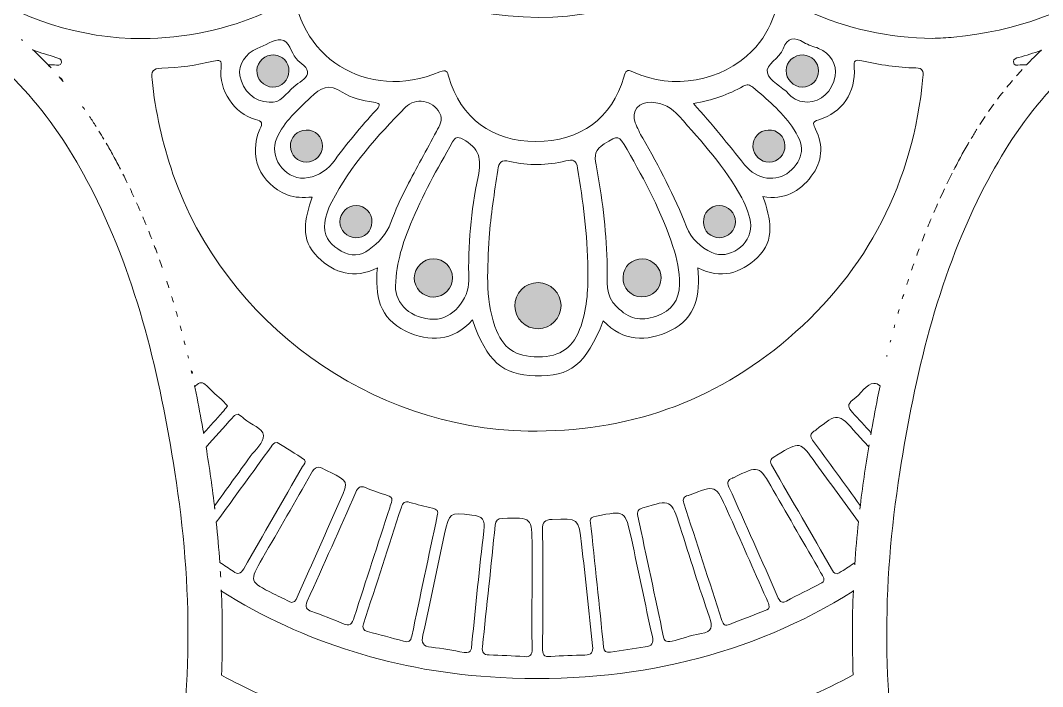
# Model space of a CAD drawing. Extents: x 316 to 1684, y -1896 to -103.
# Drawn here: x 793.6 to 1201.7, y -1168.8 to -902.9 of the extents above; entities that cross this region are included whole.
import ezdxf

# ---------------------------------------------------------------- set-up
doc = ezdxf.new("R2010")
doc.units = 0
doc.header["$MEASUREMENT"] = 0
doc.layers.add('Layer 1', color=7, linetype='Continuous')

# ---------------------------------------------------------------- blocks, each defined once
blk = doc.blocks.new('block 2')
at = {"layer": 'Layer 1', "true_color": 0xfbd4ad}
h = blk.add_hatch(color=41, dxfattribs=at)
h.dxf.hatch_style = 2
edge = h.paths.add_edge_path()
edge.add_spline(control_points=[(894.83, -916.66), (891.23, -916.48), (888.15, -919.23), (887.98, -922.78), (887.81, -926.25), (890.76, -929.4), (894.27, -929.5), (897.86, -929.6), (900.78, -926.75), (900.81, -923.12), (900.84, -919.58), (898.3, -916.84), (894.83, -916.66)], knot_values=[0, 0, 0, 0, 1, 1, 1, 2, 2, 2, 3, 3, 3, 4, 4, 4, 4], degree=3, periodic=1)
h = blk.add_hatch(color=41, dxfattribs=at)
h.dxf.hatch_style = 2
edge = h.paths.add_edge_path()
edge.add_spline(control_points=[(1106.14, -916.67), (1102.52, -916.5), (1099.45, -919.29), (1099.34, -922.85), (1099.22, -926.35), (1102.18, -929.42), (1105.74, -929.48), (1109.32, -929.54), (1112.3, -926.63), (1112.31, -923.05), (1112.31, -919.64), (1109.6, -916.83), (1106.14, -916.67)], knot_values=[0, 0, 0, 0, 1, 1, 1, 2, 2, 2, 3, 3, 3, 4, 4, 4, 4], degree=3, periodic=1)
h = blk.add_hatch(color=41, dxfattribs=at)
h.dxf.hatch_style = 2
edge = h.paths.add_edge_path()
edge.add_spline(control_points=[(907.71, -946.63), (904.08, -946.68), (901.24, -949.63), (901.38, -953.21), (901.5, -956.63), (904.29, -959.39), (907.69, -959.45), (911.31, -959.51), (914.17, -956.69), (914.17, -953.03), (914.17, -949.32), (911.39, -946.57), (907.71, -946.63)], knot_values=[0, 0, 0, 0, 1, 1, 1, 2, 2, 2, 3, 3, 3, 4, 4, 4, 4], degree=3, periodic=1)
h = blk.add_hatch(color=41, dxfattribs=at)
h.dxf.hatch_style = 2
edge = h.paths.add_edge_path()
edge.add_spline(control_points=[(1092.55, -959.44), (1096.16, -959.39), (1098.98, -956.45), (1098.89, -952.84), (1098.8, -949.19), (1095.89, -946.47), (1092.23, -946.62), (1088.6, -946.77), (1085.89, -949.76), (1086.1, -953.39), (1086.29, -956.81), (1089.15, -959.49), (1092.55, -959.44)], knot_values=[0, 0, 0, 0, 1, 1, 1, 2, 2, 2, 3, 3, 3, 4, 4, 4, 4], degree=3, periodic=1)
h = blk.add_hatch(color=41, dxfattribs=at)
h.dxf.hatch_style = 2
edge = h.paths.add_edge_path()
edge.add_spline(control_points=[(927.63, -976.8), (924.08, -976.76), (921.17, -979.69), (921.18, -983.3), (921.19, -986.73), (923.88, -989.49), (927.34, -989.62), (931, -989.76), (933.91, -987.02), (933.96, -983.37), (934.02, -979.7), (931.26, -976.84), (927.63, -976.8)], knot_values=[0, 0, 0, 0, 1, 1, 1, 2, 2, 2, 3, 3, 3, 4, 4, 4, 4], degree=3, periodic=1)
h = blk.add_hatch(color=41, dxfattribs=at)
h.dxf.hatch_style = 2
edge = h.paths.add_edge_path()
edge.add_spline(control_points=[(1072.93, -989.6), (1076.33, -989.48), (1079.12, -986.65), (1079.14, -983.3), (1079.15, -979.73), (1076.22, -976.78), (1072.66, -976.81), (1069.02, -976.83), (1066.27, -979.67), (1066.31, -983.36), (1066.34, -986.97), (1069.27, -989.74), (1072.93, -989.6)], knot_values=[0, 0, 0, 0, 1, 1, 1, 2, 2, 2, 3, 3, 3, 4, 4, 4, 4], degree=3, periodic=1)
h = blk.add_hatch(color=41, dxfattribs=at)
h.dxf.hatch_style = 2
edge = h.paths.add_edge_path()
edge.add_spline(control_points=[(958.51, -998.04), (954.39, -998.03), (950.91, -1001.47), (950.86, -1005.57), (950.8, -1009.91), (954.35, -1013.39), (958.73, -1013.29), (962.89, -1013.2), (966.21, -1009.73), (966.14, -1005.57), (966.06, -1001.39), (962.67, -998.04), (958.51, -998.04)], knot_values=[0, 0, 0, 0, 1, 1, 1, 2, 2, 2, 3, 3, 3, 4, 4, 4, 4], degree=3, periodic=1)
h = blk.add_hatch(color=41, dxfattribs=at)
h.dxf.hatch_style = 2
edge = h.paths.add_edge_path()
edge.add_spline(control_points=[(1041.76, -1013.28), (1046, -1013.29), (1049.31, -1010.04), (1049.39, -1005.8), (1049.46, -1001.64), (1046.14, -998.14), (1042.01, -998.05), (1037.77, -997.96), (1034.36, -1001.15), (1034.21, -1005.34), (1034.06, -1009.79), (1037.37, -1013.28), (1041.76, -1013.28)], knot_values=[0, 0, 0, 0, 1, 1, 1, 2, 2, 2, 3, 3, 3, 4, 4, 4, 4], degree=3, periodic=1)
h = blk.add_hatch(color=41, dxfattribs=at)
h.dxf.hatch_style = 2
edge = h.paths.add_edge_path()
edge.add_spline(control_points=[(1000.33, -1025.95), (1005.36, -1025.9), (1009.46, -1021.76), (1009.45, -1016.74), (1009.45, -1011.75), (1005.31, -1007.57), (1000.32, -1007.53), (995.15, -1007.48), (990.89, -1011.8), (990.99, -1016.97), (991.1, -1021.99), (995.26, -1026), (1000.33, -1025.95)], knot_values=[0, 0, 0, 0, 1, 1, 1, 2, 2, 2, 3, 3, 3, 4, 4, 4, 4], degree=3, periodic=1)
at = {"layer": 'Layer 1', "lineweight": 0}
for points, knots in [([(1673.34, -762.19), (1662.42, -742.78), (1645.38, -729.84), (1626.13, -719.79), (1579.9, -695.65), (1530.89, -691.29), (1480.17, -700.46), (1472.26, -701.89), (1464.42, -703.7), (1456.37, -704.91), (1469.08, -697.31), (1482.2, -690.52), (1494.42, -682.22), (1597.01, -612.54), (1651.13, -515.77), (1656.09, -391.82), (1657.77, -349.83), (1651.93, -308.69), (1637.06, -269.34), (1611.07, -200.5), (1565.67, -148.18), (1500.72, -113.18), (1495.34, -110.26), (1489.49, -108.12), (1483.74, -105.96), (1478.61, -104.02), (1473.29, -103.35), (1467.76, -104.63), (1456.24, -107.26), (1452.69, -116.14), (1459.89, -125.56), (1462.54, -129.04), (1465.99, -132.02), (1469.48, -134.7), (1504.07, -161.2), (1530.16, -194), (1547, -234.47), (1562.92, -272.74), (1566.44, -312.54), (1564.66, -353.22), (1563.42, -381.55), (1557.91, -408.96), (1544.9, -434.47), (1526.94, -469.68), (1498.13, -493.38), (1462.73, -508.98), (1403.63, -535.05), (1341.45, -548.51), (1276.91, -549.25), (1244.48, -549.61), (1212.44, -543.11), (1181.42, -534.64), (1141.75, -523.78), (1102.93, -524.66), (1063.01, -531.94), (1042.09, -535.74), (1021.1, -537.48), (1000.09, -537.46), (1000.09, -537.46), (999.91, -537.46), (999.91, -537.46), (978.9, -537.48), (957.91, -535.74), (936.99, -531.94), (897.07, -524.66), (858.25, -523.78), (818.58, -534.64), (787.56, -543.11), (755.52, -549.61), (723.09, -549.25), (658.55, -548.51), (596.37, -535.05), (537.27, -508.98), (501.87, -493.38), (473.06, -469.68), (455.1, -434.47), (442.09, -408.96), (436.58, -381.55), (435.34, -353.22), (433.56, -312.54), (437.08, -272.74), (453, -234.47), (469.84, -194), (495.93, -161.2), (530.52, -134.7), (534.01, -132.02), (537.46, -129.04), (540.11, -125.56), (547.31, -116.14), (543.76, -107.26), (532.24, -104.63), (526.71, -103.35), (521.39, -104.02), (516.26, -105.96), (510.51, -108.12), (504.66, -110.26), (499.28, -113.18), (434.33, -148.18), (388.93, -200.5), (362.94, -269.34), (348.07, -308.69), (342.23, -349.83), (343.91, -391.82), (348.87, -515.77), (402.99, -612.54), (505.58, -682.22), (517.8, -690.52), (530.92, -697.31), (543.63, -704.91), (535.58, -703.7), (527.74, -701.89), (519.83, -700.46), (469.11, -691.29), (420.1, -695.65), (373.87, -719.79), (354.62, -729.84), (337.58, -742.78), (326.66, -762.19), (315.82, -781.5), (317.18, -798.64), (331.61, -815.49), (368.81, -858.94), (417.78, -881), (472.89, -890.53), (504.31, -895.96), (535.11, -888.26), (565.83, -882.51), (590.21, -877.94), (614, -870.13), (639.08, -869.18), (649.66, -868.8), (660.2, -868.1), (670.74, -869.82), (672.19, -870.05), (673.96, -870.13), (674.55, -871.64), (675.23, -873.37), (673.43, -874.11), (672.36, -875.01), (668.06, -878.69), (663.71, -882.32), (659.38, -885.99), (620.72, -918.68), (588.9, -956.77), (568.23, -1003.36), (540.49, -1065.86), (541.29, -1129.7), (560.55, -1194.12), (578.08, -1252.81), (607.58, -1305.64), (640.94, -1356.5), (684.92, -1423.6), (735.47, -1485.8), (785.51, -1548.36), (833.7, -1608.6), (882.43, -1668.47), (924.51, -1733.29), (952.78, -1776.85), (977.69, -1822.09), (992.65, -1872.18), (994.88, -1879.62), (997.22, -1887), (999.91, -1895.77), (999.93, -1895.86), (999.96, -1895.94), (999.99, -1896.03), (999.99, -1896.01), (1000, -1896.01), (1000, -1896), (1000, -1896.01), (1000.01, -1896.01), (1000.01, -1896.03), (1000.04, -1895.94), (1000.07, -1895.86), (1000.09, -1895.77), (1002.78, -1887), (1005.12, -1879.62), (1007.35, -1872.18), (1022.31, -1822.09), (1047.22, -1776.85), (1075.49, -1733.29), (1117.57, -1668.47), (1166.3, -1608.6), (1214.49, -1548.36), (1264.53, -1485.8), (1315.08, -1423.6), (1359.06, -1356.5), (1392.42, -1305.64), (1421.92, -1252.81), (1439.45, -1194.12), (1458.71, -1129.7), (1459.51, -1065.86), (1431.77, -1003.36), (1411.1, -956.77), (1379.28, -918.68), (1340.62, -885.99), (1336.29, -882.32), (1331.94, -878.69), (1327.64, -875.01), (1326.57, -874.11), (1324.77, -873.37), (1325.45, -871.64), (1326.04, -870.13), (1327.81, -870.05), (1329.26, -869.82), (1339.8, -868.1), (1350.34, -868.8), (1360.92, -869.18), (1386, -870.13), (1409.79, -877.94), (1434.17, -882.51), (1464.89, -888.26), (1495.69, -895.96), (1527.11, -890.53), (1582.22, -881), (1631.19, -858.94), (1668.39, -815.49), (1682.82, -798.64), (1684.18, -781.5), (1673.34, -762.19)], [0, 0, 0, 0, 1, 1, 1, 2, 2, 2, 3, 3, 3, 4, 4, 4, 5, 5, 5, 6, 6, 6, 7, 7, 7, 8, 8, 8, 9, 9, 9, 10, 10, 10, 11, 11, 11, 12, 12, 12, 13, 13, 13, 14, 14, 14, 15, 15, 15, 16, 16, 16, 17, 17, 17, 18, 18, 18, 19, 19, 19, 20, 20, 20, 21, 21, 21, 22, 22, 22, 23, 23, 23, 24, 24, 24, 25, 25, 25, 26, 26, 26, 27, 27, 27, 28, 28, 28, 29, 29, 29, 30, 30, 30, 31, 31, 31, 32, 32, 32, 33, 33, 33, 34, 34, 34, 35, 35, 35, 36, 36, 36, 37, 37, 37, 38, 38, 38, 39, 39, 39, 40, 40, 40, 41, 41, 41, 42, 42, 42, 43, 43, 43, 44, 44, 44, 45, 45, 45, 46, 46, 46, 47, 47, 47, 48, 48, 48, 49, 49, 49, 50, 50, 50, 51, 51, 51, 52, 52, 52, 53, 53, 53, 54, 54, 54, 55, 55, 55, 56, 56, 56, 57, 57, 57, 58, 58, 58, 59, 59, 59, 60, 60, 60, 61, 61, 61, 62, 62, 62, 63, 63, 63, 64, 64, 64, 65, 65, 65, 66, 66, 66, 67, 67, 67, 68, 68, 68, 69, 69, 69, 70, 70, 70, 71, 71, 71, 72, 72, 72, 73, 73, 73, 73]), ([(976.4, -899.34), (1040.11, -911.73), (1105.38, -873.09), (1125.91, -811.34), (1128.13, -804.66), (1127.83, -805.73), (1133.08, -807.25), (1141.21, -809.61), (1140.6, -806.88), (1140.97, -819.58), (1140.98, -844.12), (1126.13, -866.01), (1104.68, -872.97), (1102.14, -873.8), (1098.51, -873.68), (1097.28, -875.38), (1096.04, -877.08), (1097.28, -880.5), (1097.22, -883.16), (1096.99, -895.11), (1094.47, -906.33), (1085.71, -915.17), (1073.78, -927.23), (1053.91, -930.74), (1038.42, -923.47), (1035.62, -922.17), (1035.19, -923.12), (1034.54, -925.46), (1029.88, -941.98), (1017.25, -951.2), (999.41, -951.18), (981.95, -951.17), (969.41, -941.94), (964.67, -925.46), (964.05, -923.27), (963.65, -922.35), (961.05, -923.44), (931.93, -935.6), (903.32, -917.51), (902.17, -886.28), (902.04, -882.61), (903.52, -878.09), (901.86, -875.5), (900.39, -873.25), (895.5, -873.37), (892.24, -872.09), (869.52, -863.25), (854.62, -836.43), (858.66, -811.97), (858.93, -810.36), (859.49, -809.32), (861.06, -808.93), (861.47, -808.81), (861.89, -808.67), (862.29, -808.56), (865.27, -807.71), (868.63, -805.63), (871.18, -806.35), (874, -807.15), (873.53, -811.6), (874.65, -814.38), (893.46, -860.84), (927.08, -889.74), (976.4, -899.34)], [0, 0, 0, 0, 1, 1, 1, 2, 2, 2, 3, 3, 3, 4, 4, 4, 5, 5, 5, 6, 6, 6, 7, 7, 7, 8, 8, 8, 9, 9, 9, 10, 10, 10, 11, 11, 11, 12, 12, 12, 13, 13, 13, 14, 14, 14, 15, 15, 15, 16, 16, 16, 17, 17, 17, 18, 18, 18, 19, 19, 19, 20, 20, 20, 21, 21, 21, 21]), ([(756.5, -847.82), (784.99, -889.86), (840.73, -905.05), (886.68, -883.29), (887.57, -882.86), (888.44, -882.38), (889.36, -882.01), (891.59, -881.12), (893, -881.65), (892.97, -884.3), (892.92, -888.29), (893.28, -892.26), (894.18, -896.13), (894.83, -898.93), (892.64, -899.12), (891.1, -899.83), (876.84, -906.3), (858.57, -910.14), (842.31, -910.14), (792.27, -910.16), (746.72, -878.54), (729.14, -831.71), (728.09, -828.94), (727.93, -827.09), (730.84, -825.45), (732.9, -824.28), (734.62, -822.48), (736.44, -820.88), (739.88, -817.83), (742.34, -818.39), (743.89, -822.82), (747, -831.71), (751.2, -840.02), (756.5, -847.82)], [0, 0, 0, 0, 1, 1, 1, 2, 2, 2, 3, 3, 3, 4, 4, 4, 5, 5, 5, 6, 6, 6, 7, 7, 7, 8, 8, 8, 9, 9, 9, 10, 10, 10, 11, 11, 11, 11]), ([(1271.01, -832.31), (1251.26, -878.62), (1216.48, -904.51), (1166.33, -909.58), (1163.51, -909.86), (1160.67, -909.91), (1157.83, -910.06), (1140.44, -909.85), (1123.81, -906.24), (1107.92, -899.14), (1105.54, -898.07), (1104.8, -896.93), (1105.42, -894.33), (1106.06, -891.59), (1106.12, -888.71), (1106.32, -885.88), (1106.66, -881.06), (1107.77, -880.3), (1112, -882.36), (1123.48, -887.91), (1135.54, -891.22), (1148.25, -892.55), (1192.04, -897.11), (1235.44, -871.87), (1253.16, -831.35), (1254.53, -828.23), (1255.64, -825.02), (1256.86, -821.85), (1258.25, -818.3), (1259.51, -817.99), (1262.35, -820.43), (1264.61, -822.37), (1266.75, -824.56), (1269.29, -826.04), (1272.22, -827.76), (1272.16, -829.62), (1271.01, -832.31)], [0, 0, 0, 0, 1, 1, 1, 2, 2, 2, 3, 3, 3, 4, 4, 4, 5, 5, 5, 6, 6, 6, 7, 7, 7, 8, 8, 8, 9, 9, 9, 10, 10, 10, 11, 11, 11, 12, 12, 12, 12]), ([(694.39, -903.15), (696.91, -895.08), (703.74, -894.52), (710.29, -893.78), (729.93, -891.58), (748.05, -897.14), (764.81, -906.52), (791.51, -921.46), (809.18, -944.86), (822.71, -971.72), (840.42, -1006.88), (849.18, -1044.65), (855.23, -1083.22), (862.36, -1128.63), (862.76, -1173.96), (853.17, -1219.13), (852.55, -1222.01), (851.83, -1224.88), (851.19, -1227.76), (848.48, -1239.92), (843.96, -1250.71), (834.19, -1259.53), (823.9, -1268.82), (817.55, -1281.35), (811.54, -1295.65), (800.85, -1279.45), (792.59, -1263.54), (785, -1247.29), (760.79, -1195.5), (739.07, -1142.66), (722.47, -1087.92), (714.96, -1063.17), (710.9, -1037.43), (710.93, -1011.45), (710.95, -1001.38), (709.17, -993.74), (703.03, -985.07), (685.2, -959.88), (685.44, -931.74), (694.39, -903.15)], [0, 0, 0, 0, 1, 1, 1, 2, 2, 2, 3, 3, 3, 4, 4, 4, 5, 5, 5, 6, 6, 6, 7, 7, 7, 8, 8, 8, 9, 9, 9, 10, 10, 10, 11, 11, 11, 12, 12, 12, 13, 13, 13, 13]), ([(1296.97, -985.07), (1290.83, -993.74), (1289.05, -1001.38), (1289.07, -1011.45), (1289.1, -1037.43), (1285.04, -1063.17), (1277.53, -1087.92), (1260.93, -1142.66), (1239.21, -1195.5), (1215, -1247.29), (1207.41, -1263.54), (1199.15, -1279.45), (1188.46, -1295.65), (1182.45, -1281.35), (1176.1, -1268.82), (1165.81, -1259.53), (1156.04, -1250.71), (1151.52, -1239.92), (1148.81, -1227.76), (1148.17, -1224.88), (1147.45, -1222.01), (1146.83, -1219.13), (1137.24, -1173.96), (1137.64, -1128.63), (1144.77, -1083.22), (1150.82, -1044.65), (1159.58, -1006.88), (1177.29, -971.72), (1190.82, -944.86), (1208.49, -921.46), (1235.19, -906.52), (1251.95, -897.14), (1270.07, -891.58), (1289.71, -893.78), (1296.26, -894.52), (1303.09, -895.08), (1305.61, -903.15), (1314.56, -931.74), (1314.8, -959.88), (1296.97, -985.07)], [0, 0, 0, 0, 1, 1, 1, 2, 2, 2, 3, 3, 3, 4, 4, 4, 5, 5, 5, 6, 6, 6, 7, 7, 7, 8, 8, 8, 9, 9, 9, 10, 10, 10, 11, 11, 11, 12, 12, 12, 13, 13, 13, 13]), ([(1118.96, -925.06), (1117.79, -931.22), (1113.22, -935.54), (1107.92, -935.47), (1104.96, -935.47), (1102.56, -934.55), (1100.45, -932.25), (1097.68, -929.26), (1092.74, -927.16), (1091.85, -923.83), (1090.94, -920.4), (1096.78, -918), (1098.14, -914.23), (1099.86, -909.45), (1102.58, -909.4), (1106.41, -911.68), (1108.22, -912.76), (1110.35, -913.25), (1112.31, -914.03), (1116.94, -915.88), (1119.78, -920.62), (1118.96, -925.06)], [0, 0, 0, 0, 1, 1, 1, 2, 2, 2, 3, 3, 3, 4, 4, 4, 5, 5, 5, 6, 6, 6, 7, 7, 7, 7]), ([(794.45, -910.91), (794.31, -910.79), (794.17, -910.67), (794.03, -910.55), (794.17, -910.67), (794.31, -910.79), (794.45, -910.91)], [0, 0, 0, 0, 1, 1, 1, 2, 2, 2, 2]), ([(908.21, -924.17), (907.72, -926.21), (904.76, -927.69), (902.81, -929.32), (899.67, -931.98), (897.42, -936.21), (892.92, -935.49), (887.05, -935.51), (882.32, -930.99), (881.24, -924.97), (880.45, -920.6), (883.43, -916), (888.17, -914.12), (891.34, -912.88), (894.54, -910.44), (897.6, -910.63), (901.02, -910.84), (901.53, -915.59), (903.68, -918.09), (905.35, -920.06), (908.83, -921.58), (908.21, -924.17)], [0, 0, 0, 0, 1, 1, 1, 2, 2, 2, 3, 3, 3, 4, 4, 4, 5, 5, 5, 6, 6, 6, 7, 7, 7, 7]), ([(798.79, -914.8), (801.75, -915.79), (804.74, -916.68), (807.71, -917.64), (808.76, -917.97), (810.23, -918.12), (809.99, -919.61), (809.74, -921.18), (808.18, -920.65), (807.16, -920.65), (806.35, -920.66), (805.54, -920.65), (804.71, -920.65), (805.08, -921.04), (805.43, -921.45), (805.8, -921.85), (803.41, -919.28), (800.93, -916.81), (798.37, -914.42), (798.51, -914.55), (798.65, -914.67), (798.79, -914.8)], [0, 0, 0, 0, 1, 1, 1, 2, 2, 2, 3, 3, 3, 4, 4, 4, 5, 5, 5, 6, 6, 6, 7, 7, 7, 7]), ([(894.83, -916.66), (891.23, -916.48), (888.15, -919.23), (887.98, -922.78), (887.81, -926.25), (890.76, -929.4), (894.27, -929.5), (897.86, -929.6), (900.78, -926.75), (900.81, -923.12), (900.84, -919.58), (898.3, -916.84), (894.83, -916.66)], [0, 0, 0, 0, 1, 1, 1, 2, 2, 2, 3, 3, 3, 4, 4, 4, 4]), ([(1106.14, -916.67), (1102.52, -916.5), (1099.45, -919.29), (1099.34, -922.85), (1099.22, -926.35), (1102.18, -929.42), (1105.74, -929.48), (1109.32, -929.54), (1112.3, -926.63), (1112.31, -923.05), (1112.31, -919.64), (1109.6, -916.83), (1106.14, -916.67)], [0, 0, 0, 0, 1, 1, 1, 2, 2, 2, 3, 3, 3, 4, 4, 4, 4]), ([(1195.28, -920.66), (1194.43, -920.66), (1193.59, -920.66), (1192.75, -920.65), (1191.74, -920.65), (1190.23, -921.14), (1190.11, -919.39), (1190.03, -918.1), (1191.21, -917.93), (1192.17, -917.66), (1195.19, -916.85), (1198.18, -915.91), (1201.12, -914.89), (1201.18, -914.84), (1201.24, -914.78), (1201.3, -914.73), (1199.25, -916.65), (1197.23, -918.62), (1195.28, -920.66)], [0, 0, 0, 0, 1, 1, 1, 2, 2, 2, 3, 3, 3, 4, 4, 4, 5, 5, 5, 6, 6, 6, 6]), ([(1126.55, -921.77), (1126.31, -918.81), (1126.92, -918.37), (1129.64, -919.01), (1136.69, -920.66), (1143.87, -921.64), (1151.12, -921.85), (1154, -921.93), (1154.24, -923.12), (1154, -925.54), (1149.99, -967.5), (1132.11, -1002.46), (1100.18, -1029.84), (1070.4, -1055.37), (1035.49, -1067.39), (996.29, -1066.81), (933.44, -1065.88), (875.1, -1023.6), (854.49, -964.21), (850.24, -951.95), (847.51, -939.39), (846.13, -926.49), (845.79, -923.32), (846.34, -921.98), (849.99, -921.93), (856.94, -921.85), (863.84, -920.71), (870.63, -919.18), (873.26, -918.61), (874.06, -918.65), (873.68, -921.8), (872.63, -930.62), (879.05, -940.23), (887.45, -942.41), (890.3, -943.15), (890.29, -943.87), (889.22, -946.28), (884.51, -956.94), (889.24, -968.08), (900.07, -972.48), (903.18, -973.74), (906.4, -973.59), (910.1, -973.43), (907.11, -981.98), (905.08, -990.36), (912.35, -997.4), (918.99, -1003.85), (926.74, -1006.26), (936.12, -1001.7), (935.11, -1012.59), (936.85, -1021.88), (947.42, -1026.87), (957.07, -1031.41), (966.11, -1031.11), (974.11, -1022.46), (979.75, -1038.88), (986.14, -1044.43), (999.17, -1044.8), (1013.24, -1045.18), (1019.35, -1040.3), (1026.32, -1022.83), (1034.32, -1031.04), (1043.42, -1031.44), (1053.18, -1026.7), (1063.64, -1021.63), (1065.08, -1012.4), (1064.07, -1001.69), (1073.39, -1006.21), (1081.16, -1003.94), (1087.86, -997.5), (1095.18, -990.46), (1093.23, -982.06), (1090.08, -973.22), (1098.67, -974.69), (1104.67, -971.24), (1109.38, -965.09), (1113.93, -959.18), (1114.25, -952.87), (1111.1, -946.28), (1110.21, -944.45), (1109.46, -943.34), (1112.46, -942.5), (1121.5, -939.97), (1127.33, -931.36), (1126.55, -921.77)], [0, 0, 0, 0, 1, 1, 1, 2, 2, 2, 3, 3, 3, 4, 4, 4, 5, 5, 5, 6, 6, 6, 7, 7, 7, 8, 8, 8, 9, 9, 9, 10, 10, 10, 11, 11, 11, 12, 12, 12, 13, 13, 13, 14, 14, 14, 15, 15, 15, 16, 16, 16, 17, 17, 17, 18, 18, 18, 19, 19, 19, 20, 20, 20, 21, 21, 21, 22, 22, 22, 23, 23, 23, 24, 24, 24, 25, 25, 25, 26, 26, 26, 27, 27, 27, 28, 28, 28, 28]), ([(809.1, -925.48), (809.81, -925.81), (810.3, -926.39), (810.61, -927.29), (810.09, -926.67), (809.58, -926.04), (809.06, -925.43), (809.07, -925.45), (809.09, -925.47), (809.1, -925.48)], [0, 0, 0, 0, 1, 1, 1, 2, 2, 2, 3, 3, 3, 3]), ([(1193.64, -922.46), (1192.89, -923.28), (1192.13, -924.09), (1191.4, -924.93), (1192.13, -924.09), (1192.89, -923.28), (1193.64, -922.46)], [0, 0, 0, 0, 1, 1, 1, 2, 2, 2, 2]), ([(935.77, -938.53), (929.45, -945.26), (923.74, -952.5), (918.15, -959.84), (915.34, -963.52), (911.06, -965.38), (907.02, -965.9), (898.66, -966.03), (892.76, -957.08), (895.94, -949.89), (898.89, -943.24), (904.31, -938.59), (909.39, -933.61), (913.34, -929.72), (916.82, -927.93), (922.08, -931.52), (925.68, -933.98), (930.2, -934.82), (934.55, -935.56), (936.8, -935.93), (937.82, -936.34), (935.77, -938.53)], [0, 0, 0, 0, 1, 1, 1, 2, 2, 2, 3, 3, 3, 4, 4, 4, 5, 5, 5, 6, 6, 6, 7, 7, 7, 7]), ([(1062.34, -936.09), (1069.9, -934.69), (1076.32, -932.56), (1082.24, -929.11), (1083.75, -928.22), (1084.83, -928.56), (1086.04, -929.55), (1091.71, -934.27), (1097.31, -939.07), (1101.65, -945.1), (1107.06, -952.66), (1106.68, -958.24), (1100.52, -963.36), (1095.61, -967.44), (1087.79, -966.69), (1082.76, -960.49), (1076.26, -952.48), (1069.94, -944.32), (1062.34, -936.09)], [0, 0, 0, 0, 1, 1, 1, 2, 2, 2, 3, 3, 3, 4, 4, 4, 5, 5, 5, 6, 6, 6, 6]), ([(1189.71, -926.91), (1188.98, -927.77), (1188.24, -928.63), (1187.53, -929.51), (1188.24, -928.63), (1188.98, -927.77), (1189.71, -926.91)], [0, 0, 0, 0, 1, 1, 1, 2, 2, 2, 2]), ([(959.69, -947.17), (955.84, -954.58), (951.64, -961.82), (947.84, -969.24), (945.46, -973.9), (943.27, -978.7), (941.48, -983.59), (939.76, -988.24), (936.61, -991.54), (932.85, -994.36), (929.36, -997), (925.54, -997.13), (921.7, -994.94), (917.97, -992.81), (915, -990.15), (915.01, -985.09), (915.19, -981.79), (916.28, -978.43), (917.91, -975.25), (925.31, -960.83), (936.14, -949.02), (947.3, -937.56), (951.37, -933.38), (958.18, -934.89), (960.93, -939.7), (962.65, -942.69), (960.84, -944.92), (959.69, -947.17)], [0, 0, 0, 0, 1, 1, 1, 2, 2, 2, 3, 3, 3, 4, 4, 4, 5, 5, 5, 6, 6, 6, 7, 7, 7, 8, 8, 8, 9, 9, 9, 9]), ([(1185.95, -931.5), (1185.23, -932.42), (1184.51, -933.34), (1183.81, -934.27), (1184.51, -933.34), (1185.23, -932.42), (1185.95, -931.5)], [0, 0, 0, 0, 1, 1, 1, 2, 2, 2, 2]), ([(819.19, -938.4), (818.91, -938), (818.62, -937.6), (818.34, -937.21), (818.62, -937.6), (818.91, -938), (819.19, -938.4)], [0, 0, 0, 0, 1, 1, 1, 2, 2, 2, 2]), ([(1081.6, -973.67), (1083.57, -977.32), (1084.97, -981.14), (1085.24, -984.75), (1085.33, -992.57), (1076.38, -998.6), (1069.74, -995.56), (1065.11, -993.45), (1061.45, -989.99), (1059.57, -985.21), (1054.74, -972.91), (1048.61, -961.29), (1042.07, -949.85), (1040.95, -947.88), (1039.93, -945.84), (1039.13, -943.74), (1037.29, -938.98), (1040.53, -935.25), (1045.71, -935.57), (1050.22, -935.87), (1053.54, -937.63), (1056.59, -941.06), (1065.7, -951.36), (1074.99, -961.46), (1081.6, -973.67)], [0, 0, 0, 0, 1, 1, 1, 2, 2, 2, 3, 3, 3, 4, 4, 4, 5, 5, 5, 6, 6, 6, 7, 7, 7, 8, 8, 8, 8]), ([(1182.34, -936.26), (1181.62, -937.24), (1180.91, -938.23), (1180.22, -939.23), (1180.92, -938.23), (1181.62, -937.24), (1182.34, -936.26)], [0, 0, 0, 0, 1, 1, 1, 2, 2, 2, 2]), ([(823.76, -945.17), (822.92, -943.85), (822.06, -942.56), (821.19, -941.27), (822.06, -942.56), (822.92, -943.86), (823.76, -945.17)], [0, 0, 0, 0, 1, 1, 1, 2, 2, 2, 2]), ([(1178.88, -941.18), (1178.15, -942.24), (1177.44, -943.32), (1176.74, -944.41), (1177.44, -943.32), (1178.15, -942.24), (1178.88, -941.18)], [0, 0, 0, 0, 1, 1, 1, 2, 2, 2, 2]), ([(907.71, -946.63), (904.08, -946.68), (901.24, -949.63), (901.38, -953.21), (901.5, -956.63), (904.29, -959.39), (907.69, -959.45), (911.31, -959.51), (914.17, -956.69), (914.17, -953.03), (914.17, -949.32), (911.39, -946.57), (907.71, -946.63)], [0, 0, 0, 0, 1, 1, 1, 2, 2, 2, 3, 3, 3, 4, 4, 4, 4]), ([(1092.55, -959.44), (1096.16, -959.39), (1098.98, -956.45), (1098.89, -952.84), (1098.8, -949.19), (1095.89, -946.47), (1092.23, -946.62), (1088.6, -946.77), (1085.89, -949.76), (1086.1, -953.39), (1086.29, -956.81), (1089.15, -959.49), (1092.55, -959.44)], [0, 0, 0, 0, 1, 1, 1, 2, 2, 2, 3, 3, 3, 4, 4, 4, 4]), ([(1175.55, -946.25), (1174.79, -947.47), (1174.04, -948.71), (1173.3, -949.95), (1174.04, -948.71), (1174.79, -947.47), (1175.55, -946.25)], [0, 0, 0, 0, 1, 1, 1, 2, 2, 2, 2]), ([(826.9, -950.27), (826.25, -949.17), (825.58, -948.09), (824.91, -947.02), (825.58, -948.09), (826.25, -949.17), (826.9, -950.27)], [0, 0, 0, 0, 1, 1, 1, 2, 2, 2, 2]), ([(972.62, -1006.67), (972.78, -1014.32), (965.81, -1022.21), (958.86, -1022.18), (949.44, -1022.13), (943.16, -1015.86), (943.37, -1008.97), (943.77, -998.82), (946.42, -991.48), (949.36, -984.26), (954.05, -972.84), (960.01, -962.07), (966.18, -951.4), (967.26, -949.54), (967.79, -949.05), (970.22, -950.32), (976.74, -953.77), (977.9, -958.21), (976.36, -965.29), (973.4, -978.86), (972.31, -992.74), (972.62, -1006.67)], [0, 0, 0, 0, 1, 1, 1, 2, 2, 2, 3, 3, 3, 4, 4, 4, 5, 5, 5, 6, 6, 6, 7, 7, 7, 7]), ([(1054.16, -993.15), (1055.73, -998.02), (1056.91, -1002.96), (1056.76, -1008.14), (1056.6, -1014.75), (1053.78, -1018.64), (1047.52, -1020.89), (1040.8, -1023.3), (1036.64, -1021.95), (1031.76, -1017.25), (1026.92, -1012.6), (1027.92, -1007), (1027.89, -1001.44), (1027.89, -1001.44), (1027.89, -998.88), (1027.89, -998.88), (1027.46, -985.98), (1025.8, -973.19), (1023.45, -960.52), (1022.77, -956.8), (1022.93, -954.38), (1026.67, -952.17), (1032.55, -948.71), (1032.38, -948.33), (1035.85, -954.45), (1042.89, -966.89), (1049.75, -979.44), (1054.16, -993.15)], [0, 0, 0, 0, 1, 1, 1, 2, 2, 2, 3, 3, 3, 4, 4, 4, 5, 5, 5, 6, 6, 6, 7, 7, 7, 8, 8, 8, 9, 9, 9, 9]), ([(830.67, -956.86), (831.65, -958.66), (832.6, -960.46), (833.54, -962.28), (832.6, -960.46), (831.65, -958.66), (830.67, -956.86), (829.76, -955.19), (828.82, -953.54), (827.87, -951.91), (828.82, -953.54), (829.76, -955.19), (830.67, -956.86)], [0, 0, 0, 0, 1, 1, 1, 2, 2, 2, 3, 3, 3, 4, 4, 4, 4]), ([(1172.37, -951.48), (1171.34, -953.25), (1170.32, -955.04), (1169.33, -956.86), (1168.31, -958.72), (1167.33, -960.6), (1166.36, -962.47), (1167.33, -960.6), (1168.31, -958.72), (1169.33, -956.86), (1170.32, -955.04), (1171.34, -953.25), (1172.37, -951.48)], [0, 0, 0, 0, 1, 1, 1, 2, 2, 2, 3, 3, 3, 4, 4, 4, 4]), ([(980.8, -989.63), (981.33, -980.56), (982.9, -971.61), (984.22, -962.65), (984.67, -959.55), (985.43, -958.28), (989.02, -959.17), (996.41, -960.97), (1003.95, -960.8), (1011.35, -958.95), (1014.25, -958.24), (1015.56, -958.5), (1016.1, -961.91), (1018.12, -974.95), (1020.02, -987.97), (1020.21, -1002.49), (1020.21, -1009.16), (1020.12, -1017.09), (1017.47, -1024.74), (1014.45, -1033.45), (1009.39, -1037.15), (1000.37, -1037.18), (991.21, -1037.22), (986.09, -1033.79), (983.08, -1025.02), (979.11, -1013.46), (980.09, -1001.51), (980.8, -989.63)], [0, 0, 0, 0, 1, 1, 1, 2, 2, 2, 3, 3, 3, 4, 4, 4, 5, 5, 5, 6, 6, 6, 7, 7, 7, 8, 8, 8, 9, 9, 9, 9]), ([(836.27, -967.74), (835.69, -966.55), (835.1, -965.37), (834.5, -964.19), (835.1, -965.37), (835.69, -966.55), (836.27, -967.74)], [0, 0, 0, 0, 1, 1, 1, 2, 2, 2, 2]), ([(1165.65, -963.9), (1164.93, -965.3), (1164.22, -966.7), (1163.54, -968.11), (1164.22, -966.7), (1164.93, -965.3), (1165.65, -963.9)], [0, 0, 0, 0, 1, 1, 1, 2, 2, 2, 2]), ([(838.89, -973.25), (838.39, -972.18), (837.88, -971.1), (837.37, -970.03), (837.88, -971.1), (838.39, -972.18), (838.89, -973.25)], [0, 0, 0, 0, 1, 1, 1, 2, 2, 2, 2]), ([(1162.62, -970.05), (1162.03, -971.29), (1161.43, -972.54), (1160.86, -973.79), (1161.43, -972.54), (1162.03, -971.29), (1162.62, -970.05)], [0, 0, 0, 0, 1, 1, 1, 2, 2, 2, 2]), ([(841.38, -978.82), (840.92, -977.78), (840.46, -976.74), (839.99, -975.7), (840.46, -976.74), (840.92, -977.78), (841.38, -978.82)], [0, 0, 0, 0, 1, 1, 1, 2, 2, 2, 2]), ([(927.63, -976.8), (924.08, -976.76), (921.17, -979.69), (921.18, -983.3), (921.19, -986.73), (923.88, -989.49), (927.34, -989.62), (931, -989.76), (933.91, -987.02), (933.96, -983.37), (934.02, -979.7), (931.26, -976.84), (927.63, -976.8)], [0, 0, 0, 0, 1, 1, 1, 2, 2, 2, 3, 3, 3, 4, 4, 4, 4]), ([(1072.93, -989.6), (1076.33, -989.48), (1079.12, -986.65), (1079.14, -983.3), (1079.15, -979.73), (1076.22, -976.78), (1072.66, -976.81), (1069.02, -976.83), (1066.27, -979.67), (1066.31, -983.36), (1066.34, -986.97), (1069.27, -989.74), (1072.93, -989.6)], [0, 0, 0, 0, 1, 1, 1, 2, 2, 2, 3, 3, 3, 4, 4, 4, 4]), ([(1159.86, -976.03), (1159.34, -977.19), (1158.82, -978.34), (1158.32, -979.5), (1158.82, -978.34), (1159.34, -977.19), (1159.86, -976.03)], [0, 0, 0, 0, 1, 1, 1, 2, 2, 2, 2]), ([(843.75, -984.42), (843.33, -983.39), (842.9, -982.37), (842.46, -981.34), (842.9, -982.37), (843.33, -983.39), (843.75, -984.42)], [0, 0, 0, 0, 1, 1, 1, 2, 2, 2, 2]), ([(1157.25, -982.03), (1156.8, -983.09), (1156.35, -984.15), (1155.92, -985.22), (1156.35, -984.15), (1156.8, -983.09), (1157.25, -982.03)], [0, 0, 0, 0, 1, 1, 1, 2, 2, 2, 2]), ([(846.01, -990.07), (845.61, -989.05), (845.21, -988.03), (844.8, -987.01), (845.21, -988.03), (845.61, -989.05), (846.01, -990.07)], [0, 0, 0, 0, 1, 1, 1, 2, 2, 2, 2]), ([(1154.79, -988.03), (1154.41, -989.01), (1154.02, -989.99), (1153.64, -990.97), (1154.02, -989.99), (1154.41, -989.01), (1154.79, -988.03)], [0, 0, 0, 0, 1, 1, 1, 2, 2, 2, 2]), ([(848.16, -995.79), (847.78, -994.75), (847.41, -993.72), (847.02, -992.69), (847.41, -993.72), (847.78, -994.75), (848.16, -995.79)], [0, 0, 0, 0, 1, 1, 1, 2, 2, 2, 2]), ([(1152.48, -994.04), (1152.15, -994.94), (1151.81, -995.84), (1151.49, -996.74), (1151.81, -995.84), (1152.15, -994.94), (1152.48, -994.04)], [0, 0, 0, 0, 1, 1, 1, 2, 2, 2, 2]), ([(850.21, -1001.54), (849.85, -1000.5), (849.49, -999.45), (849.12, -998.41), (849.49, -999.45), (849.85, -1000.5), (850.21, -1001.54)], [0, 0, 0, 0, 1, 1, 1, 2, 2, 2, 2]), ([(958.51, -998.04), (954.39, -998.03), (950.91, -1001.47), (950.86, -1005.57), (950.8, -1009.91), (954.35, -1013.39), (958.73, -1013.29), (962.89, -1013.2), (966.21, -1009.73), (966.14, -1005.57), (966.06, -1001.39), (962.67, -998.04), (958.51, -998.04)], [0, 0, 0, 0, 1, 1, 1, 2, 2, 2, 3, 3, 3, 4, 4, 4, 4]), ([(1041.76, -1013.28), (1046, -1013.29), (1049.31, -1010.04), (1049.39, -1005.8), (1049.46, -1001.64), (1046.14, -998.14), (1042.01, -998.05), (1037.77, -997.96), (1034.36, -1001.15), (1034.21, -1005.34), (1034.06, -1009.79), (1037.37, -1013.28), (1041.76, -1013.28)], [0, 0, 0, 0, 1, 1, 1, 2, 2, 2, 3, 3, 3, 4, 4, 4, 4]), ([(1150.3, -1000.07), (1150.02, -1000.88), (1149.73, -1001.7), (1149.46, -1002.51), (1149.73, -1001.7), (1150.02, -1000.88), (1150.3, -1000.07)], [0, 0, 0, 0, 1, 1, 1, 2, 2, 2, 2]), ([(852.88, -1009.59), (852.61, -1008.71), (852.31, -1007.84), (852.03, -1006.97), (852.31, -1007.84), (852.61, -1008.71), (852.88, -1009.59)], [0, 0, 0, 0, 1, 1, 1, 2, 2, 2, 2]), ([(1000.33, -1025.95), (1005.36, -1025.9), (1009.46, -1021.76), (1009.45, -1016.74), (1009.45, -1011.75), (1005.31, -1007.57), (1000.32, -1007.53), (995.15, -1007.48), (990.89, -1011.8), (990.99, -1016.97), (991.1, -1021.99), (995.26, -1026), (1000.33, -1025.95)], [0, 0, 0, 0, 1, 1, 1, 2, 2, 2, 3, 3, 3, 4, 4, 4, 4]), ([(1148.25, -1006.13), (1148.01, -1006.85), (1147.77, -1007.57), (1147.54, -1008.29), (1147.77, -1007.57), (1148.01, -1006.85), (1148.25, -1006.13)], [0, 0, 0, 0, 1, 1, 1, 2, 2, 2, 2]), ([(1146.31, -1012.2), (1146.11, -1012.83), (1145.92, -1013.45), (1145.73, -1014.08), (1145.92, -1013.45), (1146.11, -1012.83), (1146.31, -1012.2)], [0, 0, 0, 0, 1, 1, 1, 2, 2, 2, 2]), ([(854.65, -1015.32), (854.42, -1014.55), (854.18, -1013.79), (853.95, -1013.03), (854.18, -1013.79), (854.42, -1014.55), (854.65, -1015.32)], [0, 0, 0, 0, 1, 1, 1, 2, 2, 2, 2]), ([(856.31, -1021.04), (856.11, -1020.33), (855.9, -1019.61), (855.69, -1018.9), (855.9, -1019.61), (856.11, -1020.33), (856.31, -1021.04)], [0, 0, 0, 0, 1, 1, 1, 2, 2, 2, 2]), ([(1144.48, -1018.29), (1144.33, -1018.81), (1144.18, -1019.33), (1144.03, -1019.85), (1144.18, -1019.33), (1144.33, -1018.81), (1144.48, -1018.29)], [0, 0, 0, 0, 1, 1, 1, 2, 2, 2, 2]), ([(1142.76, -1024.4), (1142.65, -1024.8), (1142.55, -1025.2), (1142.44, -1025.6), (1142.55, -1025.2), (1142.65, -1024.8), (1142.76, -1024.4)], [0, 0, 0, 0, 1, 1, 1, 2, 2, 2, 2]), ([(857.87, -1026.73), (857.7, -1026.09), (857.52, -1025.44), (857.34, -1024.8), (857.52, -1025.44), (857.7, -1026.09), (857.87, -1026.73)], [0, 0, 0, 0, 1, 1, 1, 2, 2, 2, 2]), ([(859.32, -1032.34), (859.18, -1031.8), (859.05, -1031.27), (858.91, -1030.73), (859.05, -1031.27), (859.18, -1031.8), (859.32, -1032.34)], [0, 0, 0, 0, 1, 1, 1, 2, 2, 2, 2]), ([(1141.15, -1030.51), (1141.08, -1030.79), (1141.01, -1031.06), (1140.94, -1031.34), (1141.01, -1031.06), (1141.08, -1030.79), (1141.15, -1030.51)], [0, 0, 0, 0, 1, 1, 1, 2, 2, 2, 2]), ([(860.64, -1037.76), (860.55, -1037.41), (860.47, -1037.05), (860.39, -1036.69), (860.47, -1037.05), (860.55, -1037.41), (860.64, -1037.76)], [0, 0, 0, 0, 1, 1, 1, 2, 2, 2, 2]), ([(1139.63, -1036.63), (1139.6, -1036.76), (1139.57, -1036.9), (1139.53, -1037.04), (1139.57, -1036.9), (1139.6, -1036.76), (1139.63, -1036.63)], [0, 0, 0, 0, 1, 1, 1, 2, 2, 2, 2]), ([(862.36, -1043.48), (862.24, -1043.61), (862.16, -1043.73), (862.04, -1043.86), (861.95, -1043.47), (861.87, -1043.08), (861.78, -1042.7), (861.96, -1042.95), (862.15, -1043.2), (862.36, -1043.48)], [0, 0, 0, 0, 1, 1, 1, 2, 2, 2, 3, 3, 3, 3]), ([(863.17, -1049.04), (863.28, -1048.94), (863.39, -1048.85), (863.5, -1048.75), (865.21, -1047.15), (866.35, -1046.99), (868.01, -1048.79), (870.02, -1050.96), (872.36, -1052.84), (874.53, -1054.89), (875.13, -1055.43), (875.63, -1056.08), (876.28, -1056.79), (875.53, -1057.74), (874.95, -1058.52), (874.3, -1059.25), (871.78, -1062.05), (869.27, -1064.84), (866.75, -1067.62), (866.76, -1067.68), (866.77, -1067.74), (866.78, -1067.81), (865.95, -1063.05), (865.06, -1058.29), (864.11, -1053.54), (863.77, -1051.89), (863.43, -1050.25), (863.08, -1048.61), (863.11, -1048.76), (863.14, -1048.9), (863.17, -1049.04)], [0, 0, 0, 0, 1, 1, 1, 2, 2, 2, 3, 3, 3, 4, 4, 4, 5, 5, 5, 6, 6, 6, 7, 7, 7, 8, 8, 8, 9, 9, 9, 10, 10, 10, 10]), ([(1133.12, -1068.35), (1133.17, -1068.07), (1133.21, -1067.79), (1133.26, -1067.5), (1130.82, -1064.8), (1128.38, -1062.08), (1125.91, -1059.38), (1124.18, -1057.49), (1123.54, -1056.2), (1126.04, -1054.37), (1128.99, -1052.21), (1131.63, -1047.75), (1134.4, -1047.75), (1135.23, -1047.75), (1136.07, -1048.12), (1136.9, -1048.72), (1136.56, -1050.32), (1136.22, -1051.93), (1135.89, -1053.54), (1134.9, -1058.47), (1133.98, -1063.41), (1133.12, -1068.35)], [0, 0, 0, 0, 1, 1, 1, 2, 2, 2, 3, 3, 3, 4, 4, 4, 5, 5, 5, 6, 6, 6, 7, 7, 7, 7]), ([(871.2, -1098.01), (870.24, -1089.72), (869.07, -1081.46), (867.7, -1073.2), (871.19, -1069.34), (874.67, -1065.46), (878.16, -1061.59), (878.72, -1060.97), (879.18, -1060.2), (880.5, -1060.12), (881.19, -1060.61), (882.18, -1061.16), (882.98, -1061.9), (885.56, -1064.28), (890.39, -1065.52), (890.62, -1068.63), (890.81, -1071.28), (887.32, -1074.24), (885.33, -1076.99), (880.59, -1083.57), (875.81, -1090.14), (871.06, -1096.71), (871.11, -1097.14), (871.15, -1097.57), (871.2, -1098.01)], [0, 0, 0, 0, 1, 1, 1, 2, 2, 2, 3, 3, 3, 4, 4, 4, 5, 5, 5, 6, 6, 6, 7, 7, 7, 8, 8, 8, 8]), ([(1109.93, -1070.37), (1108.84, -1068.9), (1108.96, -1067.86), (1110.46, -1066.9), (1110.7, -1066.75), (1110.92, -1066.57), (1111.15, -1066.39), (1119.98, -1059.46), (1120.01, -1059.44), (1127.49, -1067.73), (1129.1, -1069.5), (1130.72, -1071.29), (1132.31, -1073.08), (1132.36, -1072.84), (1132.4, -1072.59), (1132.44, -1072.34), (1131.01, -1080.89), (1129.79, -1089.45), (1128.79, -1098.03), (1128.85, -1097.54), (1128.9, -1097.06), (1128.96, -1096.57), (1122.63, -1087.85), (1116.29, -1079.1), (1109.93, -1070.37)], [0, 0, 0, 0, 1, 1, 1, 2, 2, 2, 3, 3, 3, 4, 4, 4, 5, 5, 5, 6, 6, 6, 7, 7, 7, 8, 8, 8, 8]), ([(871.79, -1103.18), (879.12, -1093.17), (886.4, -1083.11), (893.71, -1073.07), (894.27, -1072.3), (894.73, -1071.32), (896.12, -1071.31), (899.67, -1073.55), (903.44, -1075.8), (906.99, -1078.32), (907.91, -1078.97), (906.74, -1080.15), (906.28, -1080.94), (898.44, -1094.55), (890.51, -1108.1), (882.75, -1121.75), (881.5, -1123.93), (880.45, -1124.12), (878.5, -1122.77), (876.75, -1121.58), (874.98, -1120.39), (873.19, -1119.24), (872.82, -1113.88), (872.35, -1108.53), (871.79, -1103.18)], [0, 0, 0, 0, 1, 1, 1, 2, 2, 2, 3, 3, 3, 4, 4, 4, 5, 5, 5, 6, 6, 6, 7, 7, 7, 8, 8, 8, 8]), ([(1093.87, -1080.97), (1092.76, -1079.07), (1092.8, -1077.87), (1094.84, -1076.94), (1095.11, -1076.82), (1095.33, -1076.63), (1095.57, -1076.48), (1104.9, -1070.76), (1104.86, -1070.79), (1111.26, -1079.69), (1116.88, -1087.5), (1122.53, -1095.28), (1128.23, -1103.05), (1127.63, -1108.74), (1127.14, -1114.44), (1126.75, -1120.14), (1126.77, -1119.87), (1126.78, -1119.61), (1126.8, -1119.34), (1124.99, -1120.52), (1123.19, -1121.74), (1121.38, -1122.91), (1120.79, -1123.29), (1120.15, -1123.59), (1119.67, -1123.85), (1118.28, -1123.69), (1117.98, -1122.66), (1117.49, -1121.83), (1109.62, -1108.2), (1101.8, -1094.56), (1093.87, -1080.97)], [0, 0, 0, 0, 1, 1, 1, 2, 2, 2, 3, 3, 3, 4, 4, 4, 5, 5, 5, 6, 6, 6, 7, 7, 7, 8, 8, 8, 9, 9, 9, 10, 10, 10, 10]), ([(890.25, -1117.55), (896.74, -1106.26), (903.32, -1095.04), (909.71, -1083.69), (911.13, -1081.14), (912.51, -1080.43), (914.95, -1082.12), (915.65, -1082.61), (916.46, -1082.9), (917.21, -1083.27), (924.63, -1086.82), (924.64, -1086.84), (921.4, -1094.16), (915.78, -1106.84), (910.16, -1119.5), (904.48, -1132.15), (903.94, -1133.32), (903.89, -1135.07), (901.81, -1135.23), (899.52, -1134.12), (897.08, -1133), (894.68, -1131.78), (884.92, -1126.86), (884.9, -1126.83), (890.25, -1117.55)], [0, 0, 0, 0, 1, 1, 1, 2, 2, 2, 3, 3, 3, 4, 4, 4, 5, 5, 5, 6, 6, 6, 7, 7, 7, 8, 8, 8, 8]), ([(1076.5, -1089.15), (1075.63, -1087.19), (1076.07, -1086.25), (1077.9, -1085.61), (1078.04, -1085.57), (1078.17, -1085.51), (1078.3, -1085.45), (1088.5, -1080.36), (1088.48, -1080.37), (1094.22, -1090.38), (1100.51, -1101.32), (1106.83, -1112.26), (1113.13, -1123.2), (1113.62, -1124.06), (1114.1, -1124.9), (1114.46, -1125.53), (1114.65, -1126.9), (1113.85, -1127.3), (1113.1, -1127.69), (1108.56, -1130.02), (1103.98, -1132.3), (1099.46, -1134.67), (1097.85, -1135.51), (1096.99, -1135.2), (1096.22, -1133.47), (1089.71, -1118.66), (1083.16, -1103.88), (1076.5, -1089.15)], [0, 0, 0, 0, 1, 1, 1, 2, 2, 2, 3, 3, 3, 4, 4, 4, 5, 5, 5, 6, 6, 6, 7, 7, 7, 8, 8, 8, 9, 9, 9, 9]), ([(908.12, -1134.74), (914.66, -1120.26), (921.11, -1105.75), (927.53, -1091.2), (928.35, -1089.33), (929.24, -1088.5), (931.37, -1089.38), (934.26, -1090.58), (937.25, -1091.51), (940.17, -1092.58), (941.11, -1092.91), (942.14, -1093.2), (941.93, -1094.55), (941.64, -1095.51), (941.36, -1096.46), (941.06, -1097.4), (936.33, -1111.97), (931.53, -1126.53), (926.89, -1141.13), (926.05, -1143.78), (925.14, -1144.95), (922.2, -1143.63), (918.19, -1141.83), (914.05, -1140.3), (909.92, -1138.81), (907.75, -1138.03), (907.07, -1137.08), (908.12, -1134.74)], [0, 0, 0, 0, 1, 1, 1, 2, 2, 2, 3, 3, 3, 4, 4, 4, 5, 5, 5, 6, 6, 6, 7, 7, 7, 8, 8, 8, 9, 9, 9, 9]), ([(1058.48, -1095.63), (1057.9, -1093.82), (1058.45, -1092.95), (1060.17, -1092.54), (1060.3, -1092.51), (1060.43, -1092.45), (1060.57, -1092.4), (1071.25, -1088.2), (1071.26, -1088.2), (1075.95, -1098.73), (1081.13, -1110.36), (1086.29, -1121.99), (1091.45, -1133.63), (1091.85, -1134.53), (1092.24, -1135.45), (1092.49, -1136.06), (1093.01, -1137.77), (1091.9, -1138.1), (1091.03, -1138.44), (1086.29, -1140.3), (1081.51, -1142.04), (1076.79, -1143.96), (1074.99, -1144.7), (1074.22, -1144.11), (1073.69, -1142.43), (1068.64, -1126.83), (1063.58, -1111.22), (1058.48, -1095.63)], [0, 0, 0, 0, 1, 1, 1, 2, 2, 2, 3, 3, 3, 4, 4, 4, 5, 5, 5, 6, 6, 6, 7, 7, 7, 8, 8, 8, 9, 9, 9, 9]), ([(930.59, -1143.69), (935.66, -1128.22), (940.69, -1112.73), (945.69, -1097.24), (946.25, -1095.46), (947.04, -1094.64), (949.07, -1095.26), (952.04, -1096.17), (955.09, -1096.9), (958.12, -1097.57), (959.86, -1097.95), (960.62, -1098.76), (960.04, -1100.58), (956.64, -1116.6), (953.22, -1132.67), (949.85, -1148.74), (949.44, -1150.69), (948.53, -1151.28), (946.55, -1150.7), (941.79, -1149.33), (936.99, -1148.1), (932.2, -1146.84), (930.44, -1146.38), (930.03, -1145.42), (930.59, -1143.69)], [0, 0, 0, 0, 1, 1, 1, 2, 2, 2, 3, 3, 3, 4, 4, 4, 5, 5, 5, 6, 6, 6, 7, 7, 7, 8, 8, 8, 8]), ([(1040.12, -1100.81), (1039.71, -1098.88), (1040.24, -1098.07), (1042.16, -1097.48), (1053.39, -1094), (1053.38, -1093.94), (1056.99, -1105.1), (1060.86, -1117.09), (1064.59, -1129.15), (1068.72, -1141.06), (1070.05, -1144.92), (1069.99, -1146.92), (1065.36, -1147.67), (1061.05, -1148.38), (1056.87, -1149.88), (1053.79, -1150.7), (1051.1, -1151.16), (1050.67, -1150.29), (1050.39, -1149.02), (1047, -1132.94), (1043.58, -1116.87), (1040.12, -1100.81)], [0, 0, 0, 0, 1, 1, 1, 2, 2, 2, 3, 3, 3, 4, 4, 4, 5, 5, 5, 6, 6, 6, 7, 7, 7, 7]), ([(954.32, -1148.16), (957.33, -1134.76), (960.1, -1121.31), (962.99, -1107.88), (964.89, -1099.1), (964.89, -1099.4), (973.83, -1100.32), (978.3, -1100.78), (979.2, -1102.23), (978.65, -1106.59), (976.8, -1121.49), (975.46, -1136.44), (973.87, -1151.37), (973.68, -1153.2), (974.1, -1155.78), (970.72, -1155.14), (966.39, -1154.43), (962.08, -1153.56), (957.72, -1153.1), (954.36, -1152.75), (953.58, -1151.44), (954.32, -1148.16)], [0, 0, 0, 0, 1, 1, 1, 2, 2, 2, 3, 3, 3, 4, 4, 4, 5, 5, 5, 6, 6, 6, 7, 7, 7, 7]), ([(978.06, -1152.98), (979.81, -1136.77), (981.51, -1120.55), (983.15, -1104.34), (983.34, -1102.39), (984.05, -1101.75), (986.05, -1101.68), (997.87, -1101.26), (997.87, -1101.2), (997.87, -1112.91), (997.87, -1112.91), (997.87, -1129.92), (997.87, -1129.92), (997.87, -1137.86), (997.8, -1145.81), (997.91, -1153.75), (997.94, -1156.15), (997.23, -1157.04), (994.76, -1156.84), (990.09, -1156.49), (985.41, -1156.36), (980.74, -1156.19), (978.55, -1156.12), (977.81, -1155.2), (978.06, -1152.98)], [0, 0, 0, 0, 1, 1, 1, 2, 2, 2, 3, 3, 3, 4, 4, 4, 5, 5, 5, 6, 6, 6, 7, 7, 7, 8, 8, 8, 8]), ([(1002.13, -1129.12), (1002.13, -1121.46), (1002.23, -1113.78), (1002.07, -1106.13), (1002.01, -1103.25), (1002.86, -1102.18), (1005.86, -1102.05), (1016.38, -1101.6), (1016.47, -1101.47), (1017.66, -1111.9), (1019.2, -1125.44), (1020.5, -1138.99), (1022.06, -1152.51), (1022.35, -1155.14), (1021.57, -1156.15), (1018.98, -1156.21), (1014.44, -1156.31), (1009.88, -1156.4), (1005.37, -1156.83), (1002.47, -1157.09), (1002.07, -1155.76), (1002.09, -1153.38), (1002.17, -1145.29), (1002.13, -1137.2), (1002.13, -1129.12)], [0, 0, 0, 0, 1, 1, 1, 2, 2, 2, 3, 3, 3, 4, 4, 4, 5, 5, 5, 6, 6, 6, 7, 7, 7, 8, 8, 8, 8]), ([(1021.14, -1102.48), (1020.98, -1101.68), (1021.81, -1101.13), (1023.57, -1100.78), (1035.03, -1098.47), (1035.09, -1098.41), (1037.55, -1109.73), (1040.39, -1122.73), (1043.02, -1135.78), (1045.92, -1148.77), (1046.54, -1151.55), (1045.85, -1152.63), (1043.06, -1152.97), (1038.42, -1153.51), (1033.8, -1154.3), (1029.2, -1155.07), (1027.4, -1155.36), (1026.64, -1154.8), (1026.45, -1152.94), (1024.75, -1136.46), (1022.99, -1119.98), (1021.14, -1102.48)], [0, 0, 0, 0, 1, 1, 1, 2, 2, 2, 3, 3, 3, 4, 4, 4, 5, 5, 5, 6, 6, 6, 7, 7, 7, 7]), ([(873.4, -1122.71), (873.45, -1123.52), (873.51, -1124.32), (873.55, -1125.13), (873.51, -1124.32), (873.45, -1123.52), (873.4, -1122.71)], [0, 0, 0, 0, 1, 1, 1, 2, 2, 2, 2]), ([(977.62, -1220.81), (965.44, -1208.66), (951.07, -1198.92), (935.29, -1190.73), (925.44, -1185.63), (915.19, -1181.45), (904.71, -1177.88), (893.86, -1174.19), (883.61, -1169.61), (873.86, -1164.29), (873.86, -1164.29), (873.86, -1164.3), (873.86, -1164.3), (874.34, -1152.9), (874.3, -1141.53), (873.8, -1130.2), (873.81, -1130.37), (873.82, -1130.54), (873.82, -1130.72), (906.84, -1151.25), (943.95, -1163.06), (985.12, -1165.19), (1038.11, -1167.94), (1085.15, -1156.31), (1126.18, -1130.73), (1126.18, -1130.66), (1126.18, -1130.59), (1126.19, -1130.51), (1125.7, -1141.7), (1125.67, -1152.91), (1126.13, -1164.17), (1114.4, -1170.47), (1102.1, -1175.79), (1089.25, -1180.25), (1064.13, -1188.97), (1041.49, -1202), (1022.58, -1220.8), (1027.41, -1220.56), (1032.24, -1220.27), (1037.07, -1219.95), (1055.22, -1204.39), (1076.31, -1193.87), (1098.98, -1186.15), (1108.62, -1182.87), (1117.83, -1178.88), (1126.68, -1174.3), (1126.68, -1174.3), (1126.68, -1174.29), (1126.68, -1174.29), (1126.91, -1177.65), (1127.17, -1181.01), (1127.49, -1184.37), (1129.08, -1201.03), (1132.3, -1217.38), (1135.87, -1234.04), (1134.56, -1233.9), (1133.76, -1234.05), (1133.23, -1233.74), (1108.64, -1220.03), (1082.03, -1216.61), (1054.51, -1218.7), (1036.35, -1220.07), (1018.24, -1221.33), (1000.09, -1221.54), (1000.09, -1221.54), (999.91, -1221.54), (999.91, -1221.54), (992.47, -1221.45), (985.05, -1221.18), (977.62, -1220.81)], [0, 0, 0, 0, 1, 1, 1, 2, 2, 2, 3, 3, 3, 4, 4, 4, 5, 5, 5, 6, 6, 6, 7, 7, 7, 8, 8, 8, 9, 9, 9, 10, 10, 10, 11, 11, 11, 12, 12, 12, 13, 13, 13, 14, 14, 14, 15, 15, 15, 16, 16, 16, 17, 17, 17, 18, 18, 18, 19, 19, 19, 20, 20, 20, 21, 21, 21, 22, 22, 22, 23, 23, 23, 23])]:
    blk.add_open_spline(points, degree=3, knots=knots, dxfattribs=at)

msp = doc.modelspace()

# ---------------------------------------------------------------- block references
at = {"layer": 'Layer 1'}
msp.add_blockref('block 2', (0, 0), dxfattribs=at)

doc.saveas('drawing.dxf')
